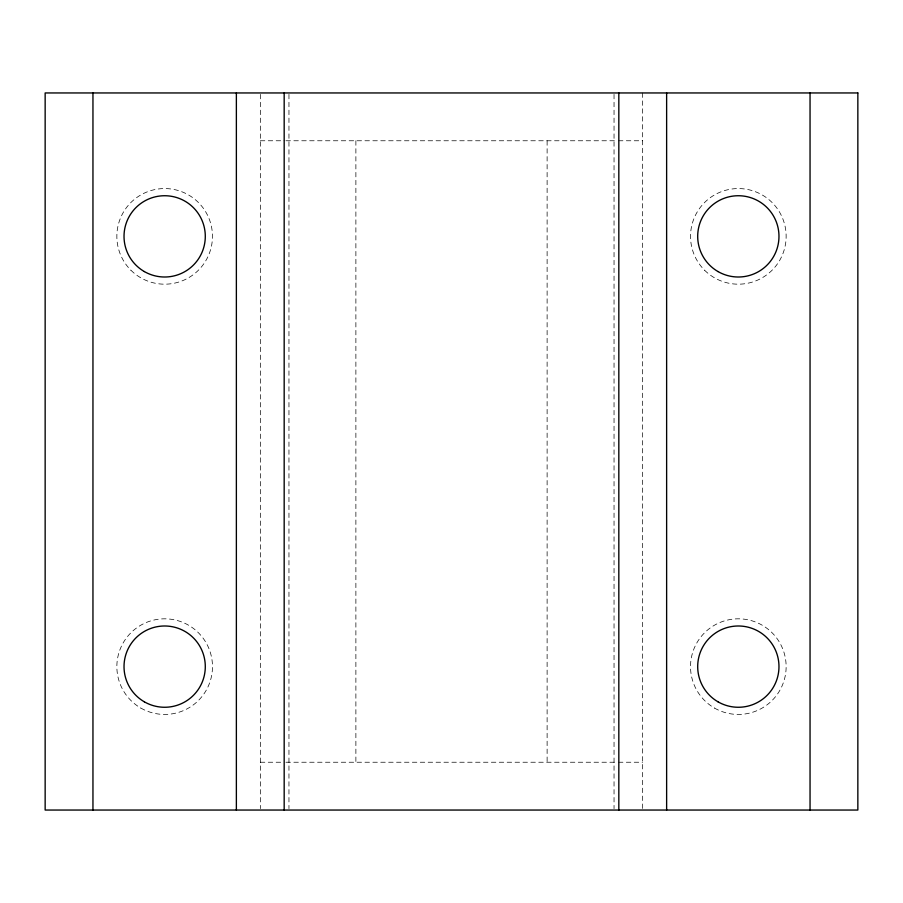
<?xml version="1.0" encoding="UTF-8"?>
<svg xmlns="http://www.w3.org/2000/svg" width="903" height="903" viewBox="0 0 903 903"><rect width="100%" height="100%" fill="white"/><g stroke="black" fill="none" stroke-linecap="round" stroke-linejoin="round"><path stroke-width="0.68" stroke-dasharray="4.51 3.39" d="M260.335 140.766L284.58 140.766M285.946 140.766L617.054 140.766M618.42 140.766L642.665 140.766M260.335 762.234L281.86 762.234M285.946 762.234L617.054 762.234M618.42 762.234L642.665 762.234M642.665 92.953L642.665 808.636M614.04 94.363L614.04 808.636M547.116 140.766L547.116 762.234M355.884 140.766L355.884 762.234M288.96 94.363L288.96 808.636M260.335 94.363L260.335 808.636M714.431 708.031A47.803 47.803 0 0 0 786.141 666.628A47.803 47.803 0 0 0 714.431 625.226A47.803 47.803 0 0 0 714.431 708.031M704.532 270.178A47.803 47.803 0 0 0 784.515 248.743A47.803 47.803 0 0 0 725.967 190.194A47.803 47.803 0 0 0 704.532 270.178M140.766 708.031A47.803 47.803 0 0 0 212.476 666.628A47.803 47.803 0 0 0 140.766 625.226A47.803 47.803 0 0 0 140.766 708.031M130.856 270.178A47.803 47.803 0 0 0 210.839 248.743A47.803 47.803 0 0 0 152.291 190.194A47.803 47.803 0 0 0 130.856 270.178"/><path stroke-width="1.35" d="M810.047 92.953L810.047 810.047M666.628 92.953L666.628 810.047M618.826 92.953L618.826 810.047M284.174 92.953L284.174 810.047M236.372 92.953L236.372 810.047M92.953 92.953L92.953 810.047M857.85 92.953L45.15 92.953L45.15 810.047L857.85 810.047L857.85 92.953M144.345 271.566A40.635 40.635 0 0 0 205.297 236.372A40.635 40.635 0 0 0 144.345 201.177A40.635 40.635 0 0 0 144.345 271.566M718.02 271.566A40.635 40.635 0 0 0 778.973 236.372A40.635 40.635 0 0 0 718.02 201.177A40.635 40.635 0 0 0 718.02 271.566M144.345 701.823A40.635 40.635 0 0 0 205.297 666.628A40.635 40.635 0 0 0 144.345 631.434A40.635 40.635 0 0 0 144.345 701.823M718.02 701.823A40.635 40.635 0 0 0 778.973 666.628A40.635 40.635 0 0 0 718.02 631.434A40.635 40.635 0 0 0 718.02 701.823"/></g></svg>
